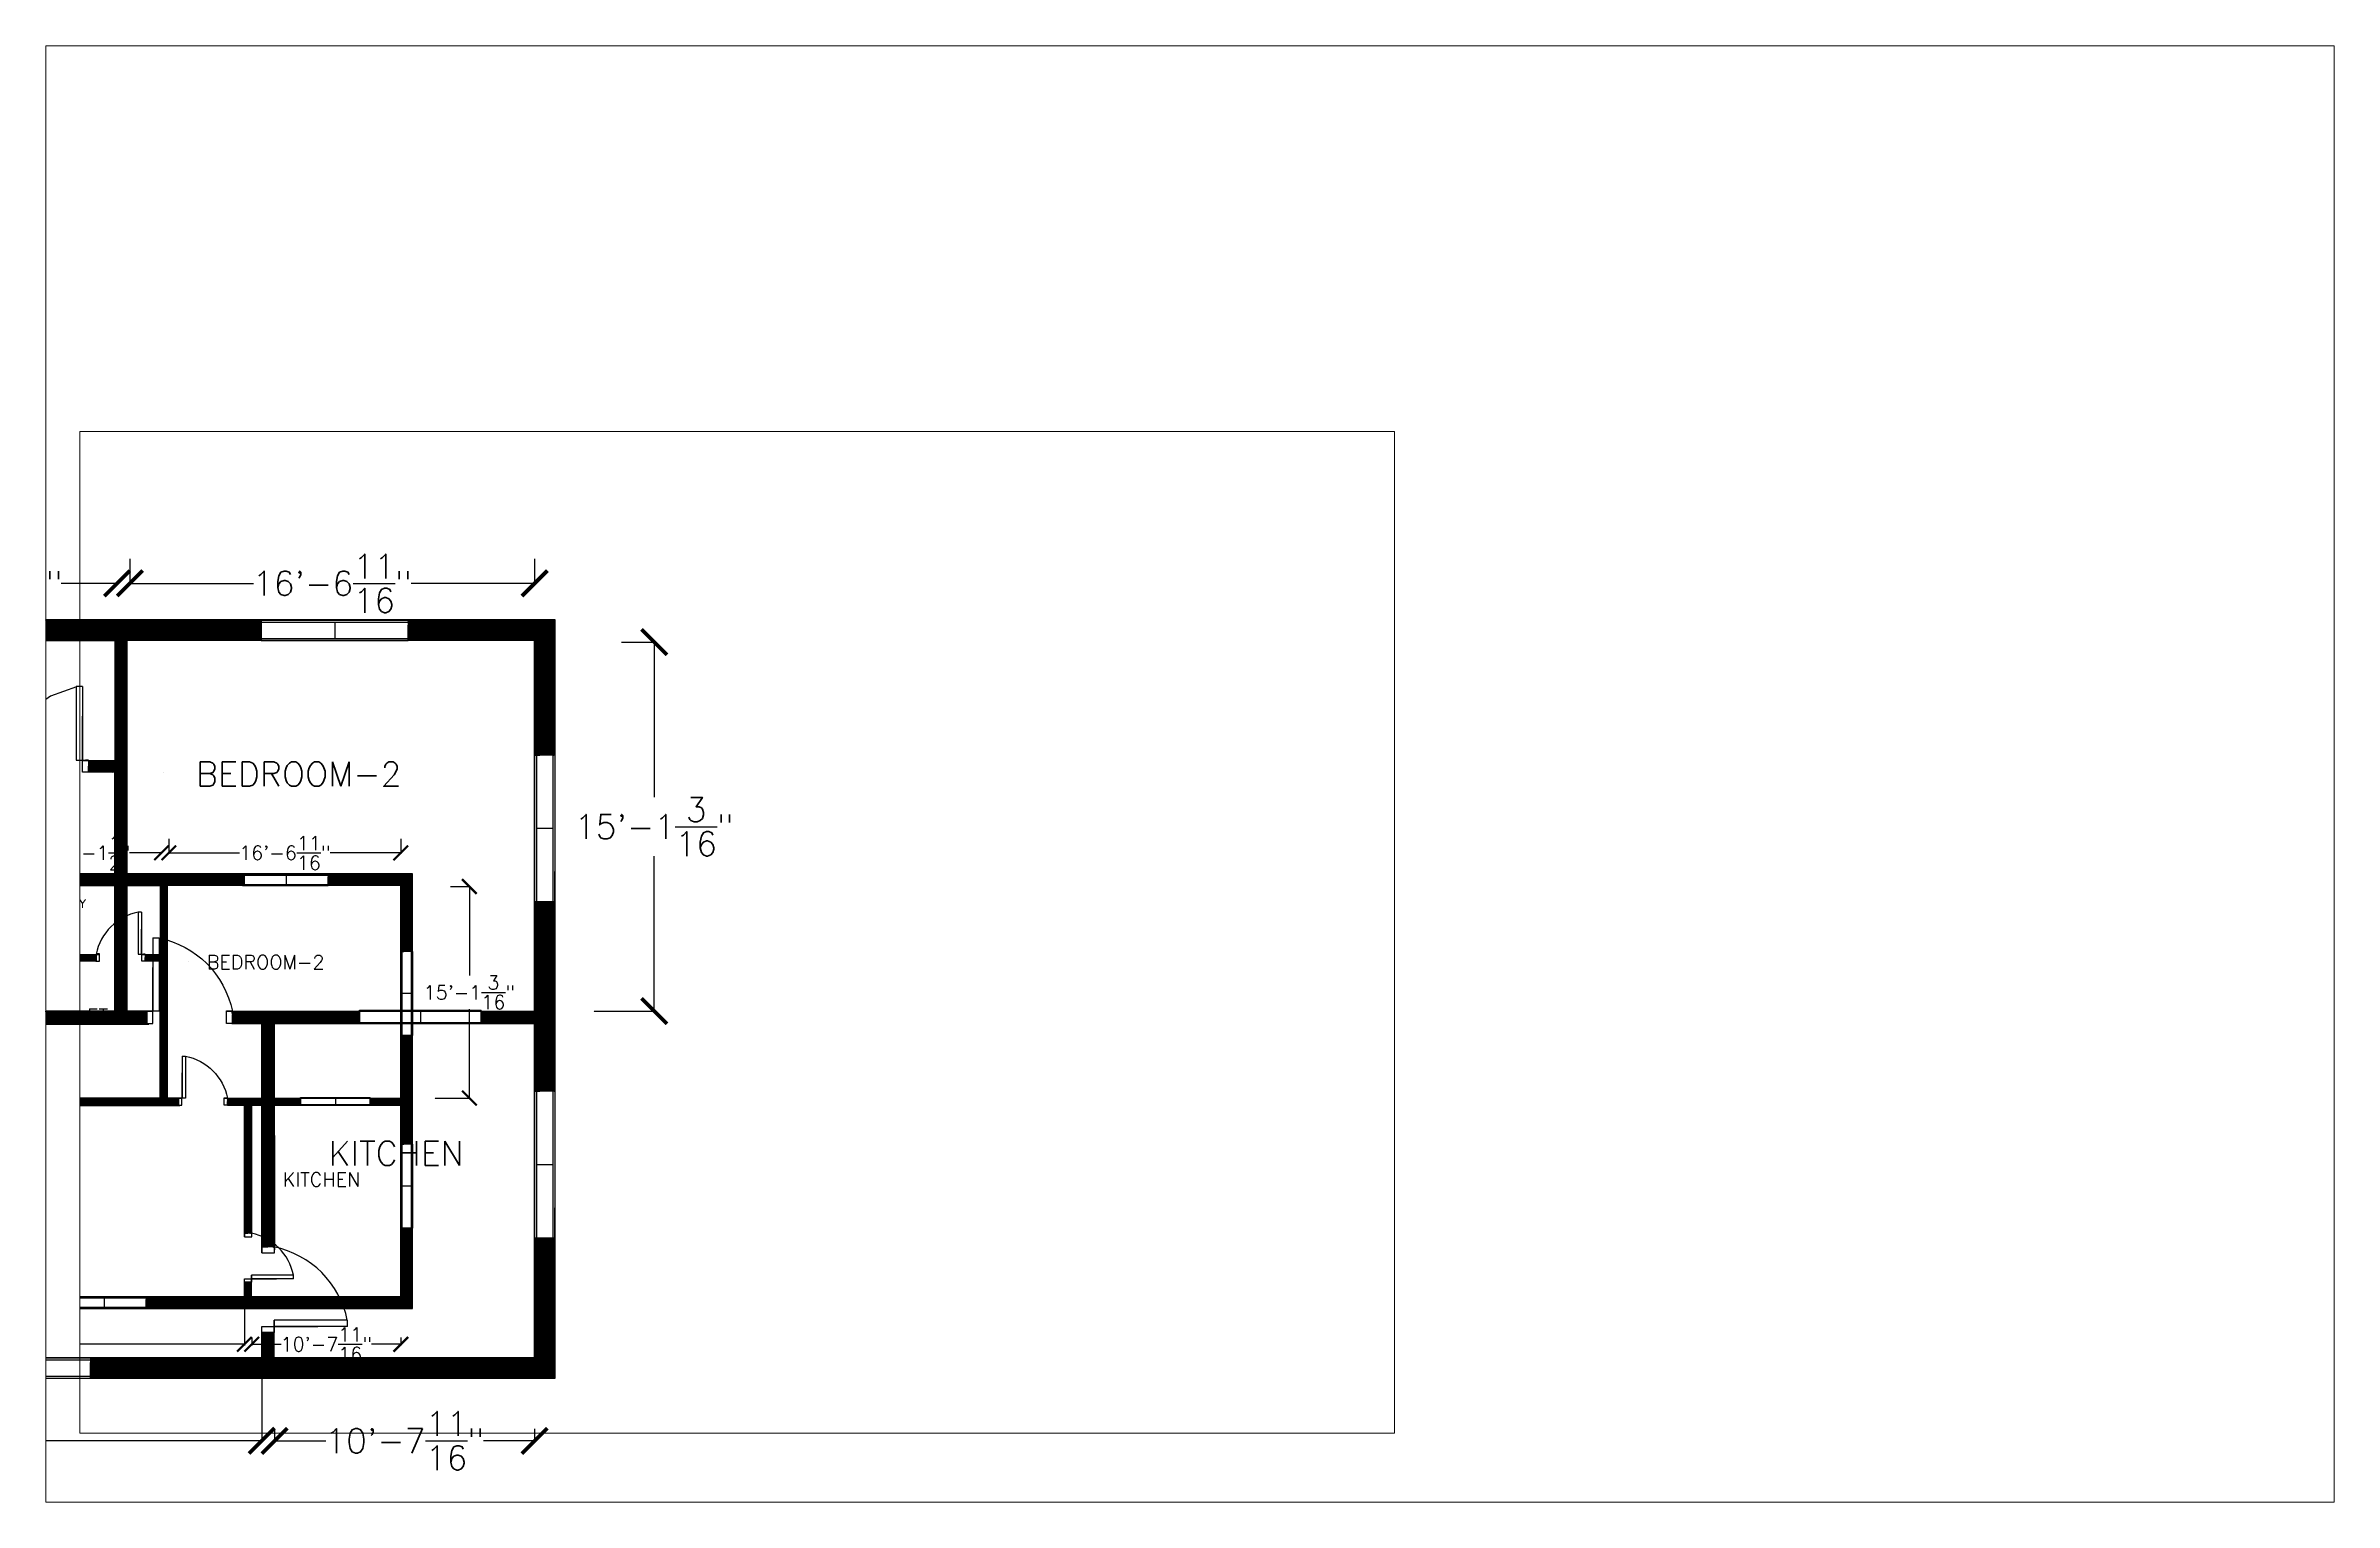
# Paper-space layout 'Layout1' of a CAD drawing. Header units: inches. Extents: x 0.8 to 15.5, y 0.4 to 9.7.
# The model-space entities are those that its viewports show. They can reach past a viewport. Long polylines and large blocks are cut down to what shows.
import ezdxf

# ---------------------------------------------------------------- set-up
doc = ezdxf.new("R2010")
doc.units = ezdxf.units.IN
doc.header["$MEASUREMENT"] = 0
for name, color, linetype in [('dimensions', 1, 'Continuous'), ('doors', 210, 'Continuous'), ('hatches', 102, 'Continuous'), ('text', 9, 'Continuous'), ('windows', 40, 'Continuous')]:
    doc.layers.add(name, color=color, linetype=linetype)
doc.styles.get("Standard").update_dxf_attribs({"font": 'simplex.shx', "height": 12})
doc.dimstyles.new('Dim', dxfattribs={"dimscale": 5, "dimtxt": 0.18, "dimasz": 2.5, "dimexe": 0.18, "dimexo": 0.0625, "dimgap": 0.09, "dimtad": 0, "dimtih": 1, "dimtoh": 1, "dimdec": 4, "dimzin": 0, "dimdsep": 46, "dimlunit": 4, "dimtxsty": 'Standard', "dimblk": 'ARCHTICK', "dimcen": 0.09, "dimadec": 0, "dimazin": 0, "dimtfac": 1, "dimtdec": 4, "dimtofl": 0, "dimtmove": 0, "dimatfit": 3, "dimfxl": 1, "dimtolj": 1, "dimtzin": 0, "dimarcsym": 0})
pattern_1 = [(45, (-464.04837, -43.54593), (-0.088388348, 0.088388348), [])]

# ---------------------------------------------------------------- blocks, each defined once
blk = doc.blocks.new('door1')
at = {"layer": 'doors'}
for p, q in [((34.5, 42), (34.5, 6)), ((37.5, 42), (34.5, 42)), ((37.5, 42), (37.5, 6)), ((37.5, 6), (37.5, 27.5)), ((-4.5, 0), (-4.5, 0)), ((1.5, 6.2), (-1.5, 6.2)), ((-1.5, 6), (-1.5, 0)), ((-1.5, 6), (-1.5, 0)), ((-1.5, 0), (-1.5, 3)), ((-1.5, 3), (-1.5, 0)), ((-1.5, 0), (-1.5, 3)), ((-1.5, 3), (-1.5, 0)), ((-1.5, 0), (1.5, 0)), ((1.5, 0), (1.5, 6.2)), ((34.5, 6), (37.5, 6)), ((37.5, 6), (40.5, 6)), ((37.6, 0), (37.6, 6)), ((40.5, 0), (37.6, 0)), ((40.5, 6), (39, 6)), ((39, 6), (39.8, 6)), ((40.5, 6), (40.5, 0)), ((40.5, 6), (40.5, 0)), ((40.5, 0), (40.5, 3)), ((1.5, 0), (1.5, 0))]:
    blk.add_line(p, q, dxfattribs=at)
blk.add_arc((43.8, -3.3), 46.2, 101.5768, 168.4232, dxfattribs=at)
blk = doc.blocks.new('window2')
at = {"layer": 'windows'}
for p, q in [((0, 10), (72, 10)), ((0, 10), (0, 0)), ((0, 10), (36, 10)), ((0, 9), (72, 9)), ((0, 0), (0, 2.6)), ((0, 1), (72, 1)), ((0, 0), (72, 0)), ((36, 9), (36, 1)), ((67.1, 10), (57.1, 10)), ((72, 10), (67.1, 10)), ((72, 10), (72, 0)), ((72, 0), (72, 7.6))]:
    blk.add_line(p, q, dxfattribs=at)
blk = doc.blocks.new('window1')
at = {"layer": 'windows'}
for p, q in [((0, 6), (59.7, 6)), ((0, 5.5), (0, 6)), ((0, 5.5), (59.7, 5.5)), ((0, 5.5), (0, -0.5)), ((0, 5.5), (30, 5.5)), ((0, 0), (59.7, 0)), ((30, 5.5), (30, 5.5)), ((30, 5.5), (30, 0)), ((59.7, 5.5), (53.8, 5.5)), ((59.7, 5.5), (59.7, 6)), ((59.7, -0.5), (59.7, 5.5)), ((0, -0.5), (0, -0.5)), ((0, -0.5), (59.7, -0.5))]:
    blk.add_line(p, q, dxfattribs=at)
blk = doc.blocks.new('_ArchTick')
at = {"color": 0, "linetype": 'ByBlock', "const_width": 0.15}
blk.add_lwpolyline([(-0.5, -0.5), (0.5, 0.5)], dxfattribs=at)
blk = doc.blocks.new('*D57')
at = {"layer": 'Defpoints', "color": 0}
for p in [(-296.1, 419.7), (-174.6, 413.5), (-174.6, 413.5)]:
    blk.add_point(p, dxfattribs=at)
at = {"layer": 'dimensions', "color": 0, "lineweight": -2}
for p, q in [((-296.1, 419.4), (-296.1, 412.6)), ((-296.1, 413.5), (-268.6, 413.5)), ((-174.6, 413.5), (-202, 413.5)), ((-174.6, 413.8), (-174.6, 414.4))]:
    blk.add_line(p, q, dxfattribs=at)
at = {"layer": 'dimensions', "color": 0, "lineweight": -2, "xscale": 12.5, "yscale": 12.5, "zscale": 12.5, "rotation": 180}
blk.add_blockref('_ArchTick', (-296.1, 413.5), dxfattribs=at)
at = {"layer": 'dimensions', "color": 0, "lineweight": -2, "xscale": 12.5, "yscale": 12.5, "zscale": 12.5}
blk.add_blockref('_ArchTick', (-174.6, 413.5), dxfattribs=at)
at = {"layer": 'dimensions', "color": 0, "insert": (-235.3, 413.5), "char_height": 12, "attachment_point": 5}
blk.add_mtext('\\A1;10\'-1{\\H1.000000x;\\S1/2;}"', dxfattribs=at)
blk = doc.blocks.new('*D58')
at = {"layer": 'Defpoints', "color": 0}
for p in [(-168.3, 426), (30.3, 426), (30.3, 413.5)]:
    blk.add_point(p, dxfattribs=at)
at = {"layer": 'dimensions', "color": 0, "lineweight": -2}
for p, q in [((-168.3, 425.6), (-168.3, 412.6)), ((30.3, 425.6), (30.3, 412.6)), ((-168.3, 413.5), (-107.7, 413.5)), ((30.3, 413.5), (-30.3, 413.5))]:
    blk.add_line(p, q, dxfattribs=at)
at = {"layer": 'dimensions', "color": 0, "lineweight": -2, "xscale": 12.5, "yscale": 12.5, "zscale": 12.5, "rotation": 180}
blk.add_blockref('_ArchTick', (-168.3, 413.5), dxfattribs=at)
at = {"layer": 'dimensions', "color": 0, "lineweight": -2, "xscale": 12.5, "yscale": 12.5, "zscale": 12.5}
blk.add_blockref('_ArchTick', (30.3, 413.5), dxfattribs=at)
at = {"layer": 'dimensions', "color": 0, "insert": (-69, 413.5), "char_height": 12, "attachment_point": 5}
blk.add_mtext('\\A1;16\'-6{\\H1.000000x;\\S11/16;}"', dxfattribs=at)
blk = doc.blocks.new('*D60')
at = {"layer": 'Defpoints', "color": 0}
for p in [(72.6, 384.7), (59.3, 203.6), (89, 203.6)]:
    blk.add_point(p, dxfattribs=at)
at = {"layer": 'dimensions', "color": 0, "lineweight": -2}
for p, q in [((72.9, 384.7), (89.9, 384.7)), ((89, 384.7), (89, 308.6)), ((89, 203.6), (89, 279.7)), ((59.6, 203.6), (89.9, 203.6))]:
    blk.add_line(p, q, dxfattribs=at)
at = {"layer": 'dimensions', "color": 0, "lineweight": -2, "xscale": 12.5, "yscale": 12.5, "zscale": 12.5}
for p, rotation in [((89, 384.7), 90), ((89, 203.6), 270)]:
    blk.add_blockref('_ArchTick', p, dxfattribs=dict(at, rotation=rotation))
at = {"layer": 'dimensions', "color": 0, "insert": (89, 294.1), "char_height": 12, "attachment_point": 5}
blk.add_mtext('\\A1;15\'-1{\\H1.000000x;\\S3/16;}"', dxfattribs=at)
blk = doc.blocks.new('*D61')
at = {"layer": 'Defpoints', "color": 0}
for p in [(-103.6, 23.6), (-549.4, 3), (-103.6, -7.2)]:
    blk.add_point(p, dxfattribs=at)
at = {"layer": 'text', "color": 0, "lineweight": -2}
for p, q in [((-103.6, 23.3), (-103.6, -8.1)), ((-549.4, 2.7), (-549.4, -8.1)), ((-549.4, -7.2), (-365.5, -7.2)), ((-103.6, -7.2), (-287.5, -7.2))]:
    blk.add_line(p, q, dxfattribs=at)
at = {"layer": 'text', "color": 0, "lineweight": -2, "xscale": 12.5, "yscale": 12.5, "zscale": 12.5, "rotation": 180}
blk.add_blockref('_ArchTick', (-549.4, -7.2), dxfattribs=at)
at = {"layer": 'text', "color": 0, "lineweight": -2, "xscale": 12.5, "yscale": 12.5, "zscale": 12.5}
blk.add_blockref('_ArchTick', (-103.6, -7.2), dxfattribs=at)
at = {"layer": 'text', "color": 0, "insert": (-326.5, -7.2), "char_height": 12, "attachment_point": 5}
blk.add_mtext('\\A1;37\'-1{\\H1.000000x;\\S13/16;}"', dxfattribs=at)
blk = doc.blocks.new('*D59')
at = {"layer": 'Defpoints', "color": 0}
for p in [(-97.3, -1), (30.3, -1), (30.3, -7.2)]:
    blk.add_point(p, dxfattribs=at)
at = {"layer": 'text', "color": 0, "lineweight": -2}
for p, q in [((-97.3, -1.3), (-97.3, -8.1)), ((-97.3, -7.2), (-72.2, -7.2)), ((30.3, -7.2), (5.2, -7.2)), ((30.3, -1.3), (30.3, -8.1))]:
    blk.add_line(p, q, dxfattribs=at)
at = {"layer": 'text', "color": 0, "lineweight": -2, "xscale": 12.5, "yscale": 12.5, "zscale": 12.5, "rotation": 180}
blk.add_blockref('_ArchTick', (-97.3, -7.2), dxfattribs=at)
at = {"layer": 'text', "color": 0, "lineweight": -2, "xscale": 12.5, "yscale": 12.5, "zscale": 12.5}
blk.add_blockref('_ArchTick', (30.3, -7.2), dxfattribs=at)
at = {"layer": 'text', "color": 0, "insert": (-33.5, -7.2), "char_height": 12, "attachment_point": 5}
blk.add_mtext('\\A1;10\'-7{\\H1.000000x;\\S11/16;}"', dxfattribs=at)

msp = doc.modelspace()

# ---------------------------------------------------------------- hatches: boundary and pattern name
at = {"layer": 'hatches'}
h = msp.add_hatch(dxfattribs=at)
h.set_pattern_fill('ANSI31', color=3, style=0)
h.set_pattern_definition(pattern_1)
h.paths.add_polyline_path([(-103.80633, 395.57329), (-175.77294, 395.57329), (-295.77294, 395.57329), (-390.00515, 395.57329), (-390.00515, 385.46099), (-301.63113, 385.46099), (-301.63113, 203.56265), (-386.17187, 203.56265), (-386.17187, 197.56265), (-287.92348, 197.56265), (-287.92348, 203.56265), (-295.77294, 203.56265), (-295.77294, 207.09832), (-295.77294, 385.46099), (-175.77294, 385.46099), (-175.77294, 320.82107), (-169.79456, 320.82107), (-169.79456, 385.46099), (-103.80633, 385.46099)])
h = msp.add_hatch(dxfattribs=at)
h.set_pattern_fill('ANSI31', color=3, style=0)
h.set_pattern_definition(pattern_1)
h.paths.add_polyline_path([(40.34014, 395.57329), (-31.80633, 395.57329), (-31.80633, 385.46099), (30.22784, 385.46099), (30.22784, 329.16744), (40.34014, 329.16744)])
h = msp.add_hatch(dxfattribs=at)
h.set_pattern_fill('ANSI31', color=3, style=0)
h.set_pattern_definition(pattern_1)
h.paths.add_polyline_path([(-230.58641, 326.60403), (-295.77294, 326.60403), (-295.77294, 320.82136), (-230.60939, 320.83302)])
h = msp.add_hatch(dxfattribs=at)
h.set_pattern_fill('ANSI31', color=3, style=0)
h.set_pattern_definition(pattern_1)
h.paths.add_polyline_path([(-175.77294, 326.60403), (-188.58358, 326.60403), (-188.58358, 320.82107), (-175.77294, 320.82107)])
h = msp.add_hatch(dxfattribs=at)
h.set_pattern_fill('ANSI31', color=3, style=0)
h.set_pattern_definition(pattern_1)
h.paths.add_polyline_path([(-169.79456, 320.82107), (-175.77294, 320.82107), (-175.77294, 203.56265), (-245.92152, 203.56265), (-245.89651, 197.28336), (-175.77294, 197.56265), (-160.19947, 197.56265), (-160.19947, 203.56265), (-169.79456, 203.56265)])
h = msp.add_hatch(dxfattribs=at)
h.set_pattern_fill('ANSI31', color=3, style=0)
h.set_pattern_definition(pattern_1)
h.paths.add_polyline_path([(40.34014, 257.16744), (30.22784, 257.16744), (30.22784, 203.56265), (4.01066, 203.56265), (4.01066, 197.56265), (30.22784, 197.56265), (30.22784, 164.27886), (40.34014, 164.27886)])
h = msp.add_hatch(dxfattribs=at)
h.set_pattern_fill('ANSI31', color=3, style=0)
h.set_pattern_definition(pattern_1)
h.paths.add_polyline_path([(-97.56648, 197.56265), (-55.66008, 197.56265), (-55.66008, 203.56265), (-118.19751, 203.56265), (-118.17366, 197.57453), (-103.56648, 197.56265), (-103.56648, 87.95519), (-97.56648, 87.93129)])
h = msp.add_hatch(dxfattribs=at)
h.set_pattern_fill('ANSI31', color=3, style=0)
h.set_pattern_definition(pattern_1)
h.paths.add_polyline_path([(40.34014, 92.27886), (30.22784, 92.27886), (30.22784, 33.68559), (-97.56648, 33.68559), (-97.56648, 45.92933), (-103.56648, 45.92933), (-103.56648, 33.68559), (-187.65986, 33.68559), (-187.65986, 23.57329), (40.34014, 23.57329)])

# ---------------------------------------------------------------- linework, layer by layer
for p, q in [((-175.77294, 395.57329), (-295.77294, 395.57329)), ((-175.77294, 395.57329), (-295.77294, 395.57329)), ((40.34014, 395.57329), (-175.77294, 395.57329)), ((-175.77294, 385.46099), (-175.77294, 203.56265)), ((-175.77294, 385.46099), (-175.77294, 385.46099)), ((-169.79456, 385.46099), (-169.79456, 203.56265)), ((-295.77294, 326.60403), (-227.58638, 326.60403)), ((-191.46782, 326.60403), (-175.77294, 326.60403)), ((-151.70413, 320.82107), (-151.70413, 320.82107)), ((-175.77294, 203.56265), (-248.92155, 203.56265)), ((-169.79456, 203.56265), (-157.31523, 203.56265)), ((-121.19753, 203.56265), (30.22784, 203.56265)), ((59.252, 203.56265), (59.252, 203.56265)), ((-103.56648, 84.95517), (-103.56648, 197.56265)), ((-97.56648, 197.56265), (30.22784, 197.56265)), ((-97.56648, 87.47155), (-97.56648, 197.56265)), ((-103.56648, 33.68559), (-103.56648, 48.82173)), ((-97.56648, 33.68559), (-97.56648, 51.9375)), ((40.34014, 23.57329), (-103.56648, 23.57329))]:
    msp.add_line(p, q)
for points in [[(-338.92161, 23.57329), (40.34014, 23.57329), (40.34014, 395.57329), (-559.65986, 395.57329), (-559.65986, 23.57329)], [(-175.77294, 385.46099), (-295.77294, 385.46099)], [(30.22784, 203.56265), (30.22784, 385.46099), (-169.79456, 385.46099)], [(-97.56648, 33.68559), (30.22784, 33.68559), (30.22784, 197.56265)], [(-342.03737, 33.68559), (-103.56648, 33.68559)]]:
    msp.add_lwpolyline(points)
at = {"layer": 'dimensions', "color": 0}
for p, q in [((-103.80633, 395.46099), (-262.10376, 395.46099)), ((-295.77294, 385.46099), (-175.77294, 385.46099)), ((-175.77294, 385.46099), (-175.77294, 326.60403)), ((-169.79456, 385.46099), (-103.80633, 386.46099)), ((-169.79456, 203.57455), (-169.79456, 385.46099)), ((-175.77294, 326.60403), (-175.77294, 326.60403)), ((-230.58358, 320.83303), (-297.37212, 320.82107)), ((-175.77294, 203.56265), (-175.77294, 320.82107)), ((-175.77294, 320.82107), (-175.77294, 320.82107)), ((-245.92222, 203.73667), (-175.77294, 203.56265)), ((-159.24901, 203.57455), (-169.79456, 203.57455)), ((-245.89651, 197.28336), (-158.98821, 197.28336))]:
    msp.add_line(p, q, dxfattribs=at)
at = {"layer": 'hatches', "color": 0}
for p, q in [((-175.77294, 320.82107), (-188.58358, 320.82107)), ((-169.79456, 203.56265), (-159.56996, 203.56265)), ((-245.74398, 197.56265), (-160.19947, 197.56265)), ((-103.56648, 197.56265), (-118.19947, 197.57455)), ((-118.02228, 197.5744), (-103.56648, 197.56265)), ((-103.56648, 197.56265), (-103.55459, 87.92933)), ((-55.66008, 197.56265), (-97.56648, 197.56265)), ((-97.56648, 197.56265), (-97.39246, 87.9306)), ((-103.55459, 87.92933), (-103.55448, 87.95514)), ((-97.39246, 87.9306), (-97.39246, 86.43061))]:
    msp.add_line(p, q, dxfattribs=at)
at = {"layer": 'windows', "color": 0}
for p, q in [((-175.77294, 197.56265), (-245.89651, 197.28336)), ((-175.77294, 197.56265), (-160.19947, 197.56265)), ((-118.19947, 197.57455), (-103.56648, 197.56265))]:
    msp.add_line(p, q, dxfattribs=at)

# ---------------------------------------------------------------- block references
at = {"layer": 'windows'}
for name, p in [('window2', (-103.80633, 385.46099)), ('door1', (-229.1094, 320.8271)), ('window1', (-55.66008, 198.10117)), ('window2', (-259.65986, 23.57329))]:
    msp.add_blockref(name, p, dxfattribs=at)
at = {"layer": 'windows', "rotation": 270}
for name, p in [('window2', (30.22784, 329.16744)), ('window2', (30.22784, 164.27886)), ('door1', (-103.56051, 86.45515))]:
    msp.add_blockref(name, p, dxfattribs=at)
at = {"layer": 'windows', "xscale": -1}
for p in [(-247.39766, 197.56862), (-119.47319, 197.56862)]:
    msp.add_blockref('door1', p, dxfattribs=at)

# ---------------------------------------------------------------- texts
at = {"layer": 'dimensions', "color": 1, "attachment_point": 1}
for s, insert, char_height, width in [('LAUNDRY ROOM', (-281.10224, 373.54776), 7, 60.8755382), ('BEDROOM-2', (-135.80497, 325.92455), 12, 109.1165276), ('TOILET', (-270.76489, 280.02267), 12, 28.1405786), ('KITCHEN', (-70.77842, 139.87545), 12, 83.4086599)]:
    msp.add_mtext(s, dxfattribs=dict(at, insert=insert, char_height=char_height, width=width))

# ---------------------------------------------------------------- dimensions: what is measured, and where the dimension line sits
at = {"layer": 'dimensions', "color": 1}
for base, p1, p2, picture, middle in [((-174.57588, 413.53546), (-296.08479, 419.70824), (-174.57588, 413.53546), '*D57', (-235.33034, 413.53546)), ((30.34169, 413.53546), (-168.32588, 425.95824), (30.34169, 425.95824), '*D58', (-68.9921, 413.53546))]:
    dim = msp.add_linear_dim(base=base, p1=p1, p2=p2, dimstyle='Dim', dxfattribs=at)
    dim.commit()
    dim.dimension.update_dxf_attribs({"geometry": picture, "text_midpoint": middle})
dim = msp.add_linear_dim(base=(89.03667, 203.56265), p1=(72.56089, 384.72914), p2=(59.252, 203.56265), angle=90, dimstyle='Dim', dxfattribs=at)
dim.commit()
dim.dimension.update_dxf_attribs({"geometry": '*D60', "text_midpoint": (89.03667, 294.14589)})
at = {"layer": 'text', "color": 1}
for base, p1, p2, picture, middle in [((-103.56648, -7.24252), (-549.39998, 3.04545), (-103.56648, 23.57329), '*D61', (-326.48323, -7.24252)), ((30.34169, -7.24252), (-97.31648, -0.99252), (30.34169, -0.99252), '*D59', (-33.4874, -7.24252))]:
    dim = msp.add_linear_dim(base=base, p1=p1, p2=p2, dimstyle='Dim', dxfattribs=at)
    dim.commit()
    dim.dimension.update_dxf_attribs({"geometry": picture, "text_midpoint": middle})

psp = doc.layouts.get("Layout1")

# ---------------------------------------------------------------- viewports
at = {"layer": 'text', "color": 1}
psp.add_viewport(center=(8.143, 5.011), size=(14.622, 9.30423), view_center_point=(351.91557, 319.95082), view_height=714.604718, status=3, dxfattribs=at)
psp.add_viewport(center=(5.25, 4), size=(8.4, 6.4), view_center_point=(318.31458, 345.51202), view_height=857.593723, dxfattribs=at)

doc.saveas('drawing.dxf')
